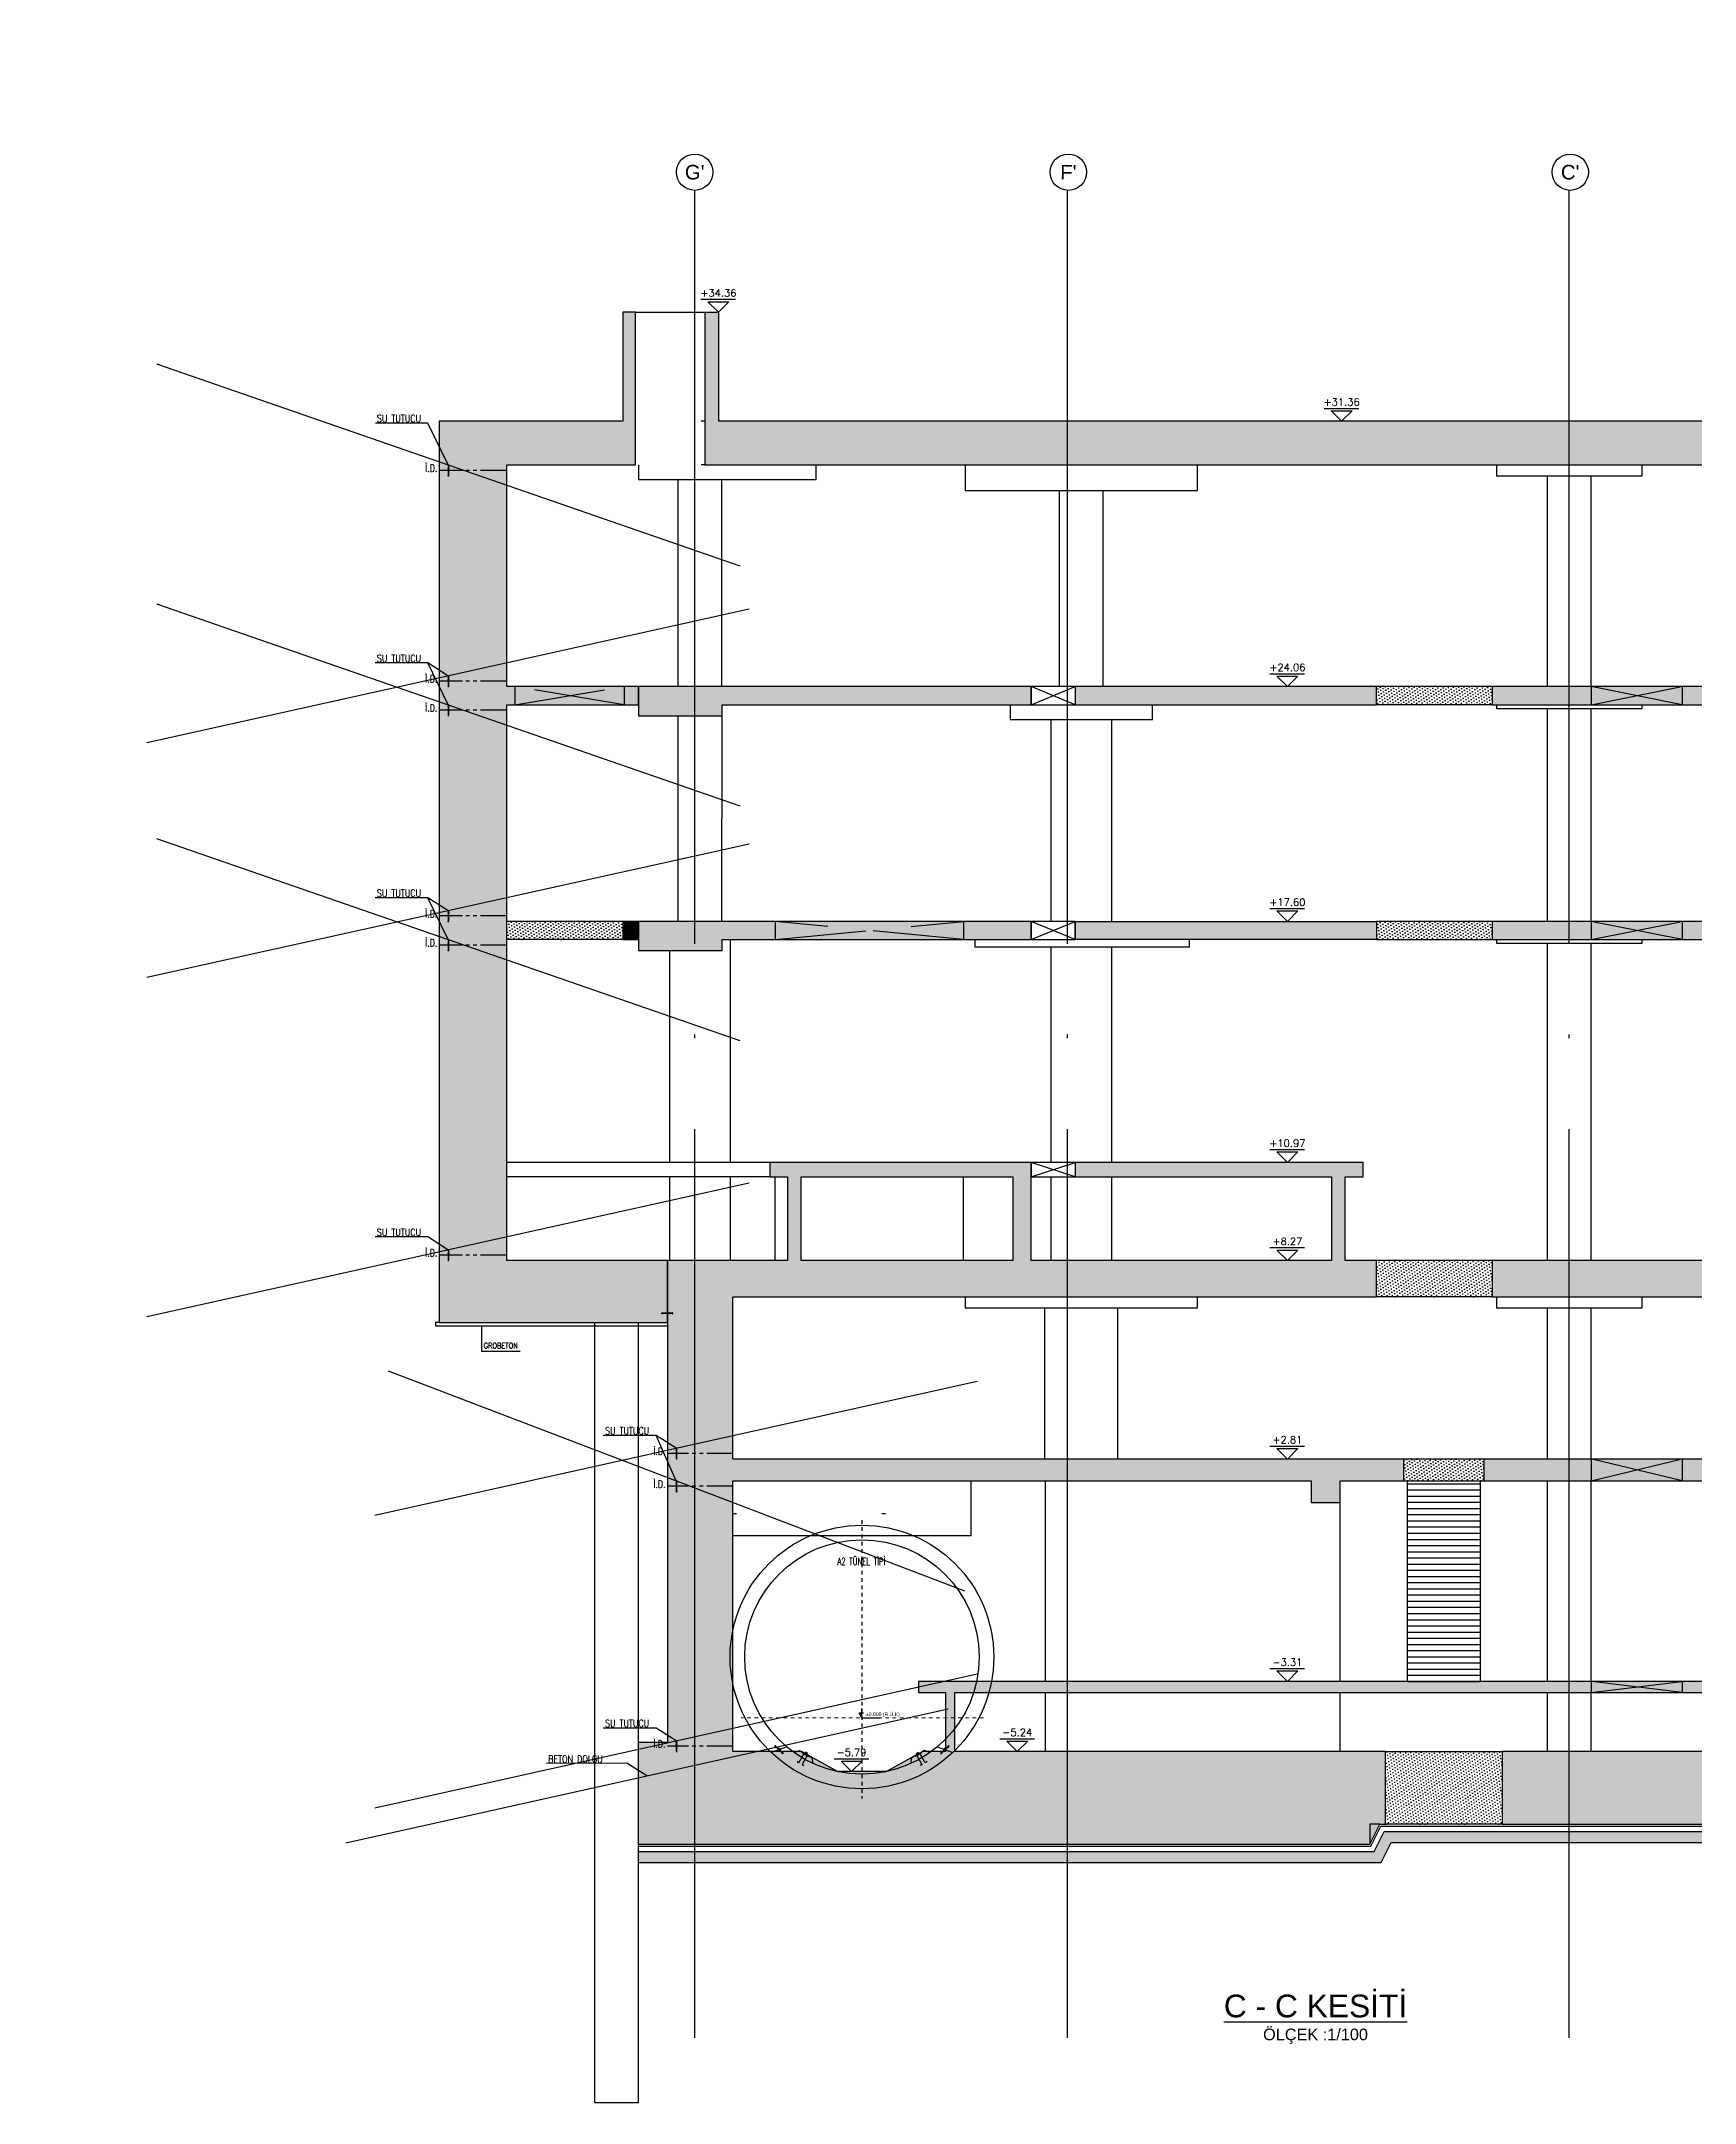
# Model space of a CAD drawing. Header units: millimetres. Extents: x 400382 to 401422, y 4543975 to 4544126.
# Drawn here: x 401022.1 to 401067.6, y 4544001.1 to 4544057.8 of the extents above; entities that cross this region are included whole.
import ezdxf
from ezdxf.enums import TextEntityAlignment as Align

# ---------------------------------------------------------------- set-up
doc = ezdxf.new("R2010")
doc.units = ezdxf.units.MM
for name, pattern in [('ACAD_ISO05W100', [33, 24, -3, 0, -3, 0, -3]), ('AKS', [3, 2.5, -0.25, 0, -0.25]), ('CIZGI', [0.4, 0.25, -0.15]), ('CONTINU', [0]), ('DASHDOT', [1, 0.5, -0.25, 0, -0.25]), ('DASHDOT2', [0.5, 0.25, -0.125, 0, -0.125]), ('Dot', [4, 0, -4]), ('HIDDEN', [0.375, 0.25, -0.125])]:
    doc.linetypes.add(name, pattern=pattern)
for name, color, linetype in [('aks prota', 2, 'AKS'), ('AXIS', 8, 'DASHDOT2'), ('caks prota', 4, 'Continuous'), ('görünüş prota', 4, 'Continuous'), ('inşaat derzi prota', 11, 'Continuous'), ('KALIP', 1, 'Continuous'), ('kesik prota', 2, 'CIZGI'), ('kesit prota', 1, 'Continuous'), ('kesit tarama prota', 252, 'Continuous'), ('KOT', 7, 'Continuous'), ('kot prota', 4, 'Continuous'), ('LINE V2', 7, 'Continuous'), ('merdiven prota', 2, 'Continuous'), ('not prota', 2, 'Continuous'), ('not yazısı prota', 6, 'Continuous'), ('not çizgisi prota', 4, 'Continuous'), ('OLCU', 5, 'Continuous'), ('PRT-CST-rc_level', 6, 'Continuous'), ('PRT-CST-rc_levermark', 4, 'Continuous'), ('st_s_not yazısı', 6, 'Continuous'), ('st_s_not çizgisi', 4, 'CIZGI'), ('st_s_su tutucu', 2, 'Continuous'), ('st_s_ölçü', 4, 'Continuous'), ('t35 prota', 3, 'Continuous'), ('taks prota', 7, 'Continuous'), ('tplan prota', 7, 'Continuous'), ('WATER STOP_B', 5, 'Continuous')]:
    doc.layers.add(name, color=color, linetype=linetype)
doc.layers.add('PRT-Geo-Axis', color=12, linetype='DASHDOT', lineweight=18)
doc.layers.add('PRT-KD-kazik', color=172, linetype='Continuous', lineweight=25)
doc.styles.add('Arial', font='Arial.ttf')
doc.styles.add('NOT', font='romanstw.shx')
doc.styles.add('OLCU', font='romanstw.shx')
doc.styles.add('SIMPLXTW', font='simplxtw.shx', dxfattribs={"width": 0.6, "height": 125})
doc.styles.add('TAKS', font='Arial Unicode.ttf')
doc.styles.add('TEXT250', font='romanstw.shx', dxfattribs={"width": 0.8, "height": 25})
doc.styles.add('TSIMPLEX', font='romanstw.shx')
doc.styles.add('TUNNELCONSULT', font='Arial.ttf')
doc.dimstyles.new('1-50', dxfattribs={"dimtxt": 10, "dimasz": 4, "dimexe": 4, "dimexo": 8, "dimgap": 4, "dimtad": 1, "dimdec": 1, "dimrnd": 0.05, "dimzin": 9, "dimdsep": 46, "dimtxsty": 'OLCU', "dimblk1": 'OBLIQUE', "dimblk2": 'OBLIQUE', "dimsah": 1, "dimcen": 2, "dimdle": 4, "dimclrd": 4, "dimclre": 4, "dimclrt": 3, "dimadec": 1, "dimazin": 0, "dimtfac": 1, "dimtdec": 1, "dimtix": 1, "dimtmove": 2, "dimatfit": 3, "dimldrblk": 'OBLIQUE', "dimfxl": 1, "dimtvp": 1, "dimtolj": 1, "dimtzin": 1, "dimarcsym": 0})
pattern_1 = [(36, (401100.48613, 4543702.77292), (-0.014547592, 0.087543451), [0, -0.079375])]

# ---------------------------------------------------------------- blocks, each defined once
blk = doc.blocks.new('KOTK5')
at = {"layer": 'PRT-CST-rc_levermark'}
blk.add_line((217, 160), (-213, 160), dxfattribs=at)
blk.add_lwpolyline([(130, 130), (-130, 130), (0, 0)], close=True, dxfattribs=at)
at = {"layer": 'PRT-CST-rc_level', "style": 'OLCU'}
blk.add_attdef('000.00', text='', height=90, dxfattribs=at).set_placement((0, 193), align=Align.CENTER)
blk = doc.blocks.new('D')
at = {"layer": 'st_s_su tutucu', "linetype": 'CONTINU', "ltscale": 0.2}
for p, q in [((-39988, 52508), (-39993, 52508)), ((-39993, 52508), (-39993, 52507)), ((-39993, 52507), (-39991, 52506)), ((-39993, 52449), (-39991, 52450)), ((-39993, 52448), (-39993, 52449)), ((-39988, 52448), (-39993, 52448)), ((-39991, 52499), (-39992, 52499)), ((-39992, 52499), (-39992, 52498)), ((-39992, 52498), (-39991, 52498)), ((-39991, 52489), (-39992, 52489)), ((-39992, 52489), (-39992, 52488)), ((-39992, 52488), (-39991, 52488)), ((-39991, 52479), (-39992, 52479)), ((-39992, 52479), (-39992, 52478)), ((-39992, 52478), (-39991, 52478)), ((-39992, 52468), (-39992, 52469)), ((-39992, 52469), (-39991, 52469)), ((-39991, 52468), (-39992, 52468)), ((-39992, 52458), (-39992, 52459)), ((-39992, 52459), (-39991, 52459)), ((-39991, 52458), (-39992, 52458)), ((-39991, 52506), (-39991, 52499)), ((-39991, 52498), (-39991, 52489)), ((-39991, 52488), (-39991, 52479)), ((-39991, 52469), (-39991, 52478)), ((-39991, 52459), (-39991, 52468)), ((-39991, 52450), (-39991, 52458)), ((-39990, 52506), (-39988, 52507)), ((-39990, 52499), (-39990, 52506)), ((-39989, 52499), (-39990, 52499)), ((-39990, 52489), (-39990, 52498)), ((-39990, 52498), (-39989, 52498)), ((-39989, 52489), (-39990, 52489)), ((-39990, 52479), (-39990, 52488)), ((-39990, 52488), (-39989, 52488)), ((-39989, 52479), (-39990, 52479)), ((-39990, 52478), (-39989, 52478)), ((-39990, 52478), (-39990, 52469)), ((-39990, 52469), (-39989, 52469)), ((-39989, 52468), (-39990, 52468)), ((-39990, 52468), (-39990, 52459)), ((-39990, 52459), (-39989, 52459)), ((-39989, 52458), (-39990, 52458)), ((-39990, 52458), (-39990, 52450)), ((-39990, 52450), (-39988, 52449)), ((-39989, 52498), (-39989, 52499)), ((-39989, 52488), (-39989, 52489)), ((-39989, 52478), (-39989, 52479)), ((-39989, 52469), (-39989, 52468)), ((-39989, 52459), (-39989, 52458)), ((-39988, 52507), (-39988, 52508)), ((-39988, 52449), (-39988, 52448))]:
    blk.add_line(p, q, dxfattribs=at)
blk = doc.blocks.new('_Oblique')
at = {"layer": 'st_s_ölçü', "lineweight": -2}
blk.add_line((-0.5, -0.5), (0.5, 0.5), dxfattribs=at)
blk = doc.blocks.new('KESITKOT')
at = {"layer": 'KOT', "linetype": 'Continuous'}
h = blk.add_hatch(dxfattribs=at)
h.set_pattern_fill('ANSI31', color=5, scale=200, angle=45, style=0)
h.set_pattern_definition([(90, (63253.653, -35392.017), (25, 5e-15), [])])
h.paths.add_polyline_path([(-150, 260), (0, 260), (0, 0)])
at = {"layer": 'KOT', "color": 4, "linetype": 'Continuous'}
for p, q in [((75, 260), (-150, 260)), ((0, 0), (-150, 260)), ((0, 0), (0, 520)), ((0, 0), (1000, 0))]:
    blk.add_line(p, q, dxfattribs=at)
at = {"layer": 'KOT', "color": 7, "linetype": 'Continuous', "style": 'SIMPLXTW', "width": 0.7}
blk.add_attdef('%%P0.000', (216, 100), '', height=200, dxfattribs=at)
blk = doc.blocks.new('A$C05c5180b')
at = {"layer": 'AXIS', "color": 8, "linetype": 'DASHDOT', "ltscale": 3}
blk.add_line((909, 7722), (909, 60), dxfattribs=at)
at = {"layer": 'KALIP'}
for p, q in [((-1158, 1480), (-1585, 1325)), ((-955, 1324), (-806, 1383)), ((-806, 1383), (-459, 1183)), ((-435, 1024), (-459, 1183)), ((2254, 1024), (2278, 1183)), ((2624, 1383), (2278, 1183)), ((2774, 1324), (2624, 1383)), ((2977, 1480), (3404, 1325))]:
    blk.add_line(p, q, dxfattribs=at)
at = {"layer": 'KALIP', "elevation": 0}
for points in [[(-638, 1333), (-658, 1298), (-606, 1268), (-586, 1303)], [(2457, 1333), (2477, 1298), (2425, 1268), (2405, 1303)]]:
    blk.add_lwpolyline(points, close=True, dxfattribs=at)
at = {"layer": 'KALIP'}
for radius in [3625, 3225]:
    blk.add_circle((909, 3955), radius, dxfattribs=at)
at = {"layer": 'LINE V2', "color": 4, "elevation": 0}
for points in [[(-861, 1086, 1), (-818, 1061), (-696, 1274, -0.414214), (-668, 1281), (-616, 1251, -0.414214), (-609, 1224), (-731, 1011, 1), (-688, 986, -1)], [(2680, 1086, -1), (2637, 1061), (2514, 1274, 0.414214), (2487, 1281), (2435, 1251, 0.414214), (2428, 1224), (2550, 1011, -1), (2507, 986, 1)]]:
    blk.add_lwpolyline(points, format="xyb", dxfattribs=at)
for points in [[(-729, 1316), (-556, 1216), (-546, 1233), (-719, 1333)], [(2548, 1316), (2374, 1216), (2364, 1233), (2538, 1333)]]:
    blk.add_lwpolyline(points, close=True, dxfattribs=at)
at = {"layer": 'PRT-Geo-Axis', "linetype": 'DASHDOT', "ltscale": 3}
blk.add_line((4252, 2280), (-2415, 2280), dxfattribs=at)
at = {"layer": 'WATER STOP_B', "color": 3}
for points in [[(-1339, 1405, 0.57735), (-1339, 1408), (-1368, 1436, 0.57735), (-1371, 1435), (-1378, 1408, -0.57735), (-1381, 1407), (-1419, 1444), (-1424, 1439), (-1427, 1443), (-1422, 1447), (-1450, 1474), (-1454, 1469), (-1458, 1472), (-1453, 1477), (-1470, 1493), (-1488, 1490), (-1492, 1494), (-1467, 1520), (-1463, 1515), (-1466, 1498), (-1449, 1481), (-1444, 1486), (-1441, 1483), (-1445, 1478), (-1418, 1452), (-1414, 1457), (-1410, 1453), (-1415, 1448), (-1383, 1418, 0.57735), (-1380, 1419), (-1374, 1445, -0.57735), (-1370, 1446), (-1329, 1405, -0.57735), (-1330, 1402), (-1355, 1395, 0.57735), (-1356, 1392), (-1324, 1361), (-1320, 1366), (-1316, 1363), (-1321, 1358), (-1294, 1332), (-1289, 1337), (-1285, 1333), (-1290, 1328), (-1273, 1312), (-1255, 1316), (-1251, 1312), (-1276, 1286), (-1280, 1290), (-1277, 1308), (-1294, 1324), (-1299, 1319), (-1302, 1323), (-1298, 1327), (-1325, 1354), (-1330, 1349), (-1333, 1352), (-1328, 1357), (-1366, 1394, -0.57735), (-1366, 1397)], [(3158, 1405, -0.57735), (3157, 1408), (3186, 1436, -0.57735), (3190, 1435), (3196, 1408, 0.57735), (3200, 1407), (3238, 1444), (3242, 1439), (3246, 1443), (3241, 1447), (3268, 1474), (3273, 1469), (3277, 1472), (3272, 1477), (3289, 1493), (3307, 1490), (3311, 1494), (3286, 1520), (3282, 1515), (3285, 1498), (3268, 1481), (3263, 1486), (3260, 1483), (3264, 1478), (3237, 1452), (3232, 1457), (3229, 1453), (3234, 1448), (3202, 1418, -0.57735), (3199, 1419), (3193, 1445, 0.57735), (3189, 1446), (3148, 1405, 0.57735), (3148, 1402), (3174, 1395, -0.57735), (3174, 1392), (3143, 1361), (3138, 1366), (3135, 1363), (3140, 1358), (3112, 1332), (3108, 1337), (3104, 1333), (3109, 1328), (3092, 1312), (3074, 1316), (3070, 1312), (3095, 1286), (3099, 1290), (3096, 1308), (3113, 1324), (3118, 1319), (3121, 1323), (3117, 1327), (3144, 1354), (3148, 1349), (3152, 1352), (3147, 1357), (3185, 1394, 0.57735), (3184, 1397)]]:
    blk.add_lwpolyline(points, format="xyb", close=True, dxfattribs=at)
at = {"layer": 'OLCU'}
ref = blk.add_blockref('KESITKOT', (909, 2280), dxfattribs=dict(at, xscale=0.4999999999987873, yscale=0.4999999999987873, zscale=0.4999999999987873))
ref.add_attrib('%%P0.000', '%%P0.000 (R.Ü.K)', (1017, 2330), dxfattribs={"layer": 'KOT', "color": 1, "linetype": 'Continuous', "height": 100, "style": 'TUNNELCONSULT'})
at = {"layer": 'not prota', "style": 'TEXT250', "width": 0.7}
blk.add_text('A2 TÜNEL TİPİ', height=200, dxfattribs=at).set_placement((891, 6585), align=Align.MIDDLE_CENTER)

msp = doc.modelspace()

# ---------------------------------------------------------------- hatches: boundary and pattern name
at = {"layer": 'kesit tarama prota'}
h = msp.add_hatch(color=256, dxfattribs=at)
h.dxf.hatch_style = 1
h.paths.add_polyline_path([(401034.894, 4544046.113), (401038.437, 4544046.113), (401038.438, 4544050.313), (401038.089, 4544050.313), (401038.089, 4544047.313), (401033.04, 4544047.313), (401033.04, 4544022.523), (401039.313, 4544022.523), (401039.313, 4544024.223), (401034.894, 4544024.223), (401034.894, 4544039.513), (401038.515, 4544039.513), (401038.515, 4544040.013), (401034.894, 4544040.013)])
h = msp.add_hatch(color=256, dxfattribs=at)
h.dxf.hatch_style = 1
h.paths.add_polyline_path([(401082.013, 4544047.313), (401040.715, 4544047.313), (401040.715, 4544050.313), (401040.344, 4544050.313), (401040.344, 4544046.113), (401069.013, 4544046.113), (401073.013, 4544046.113), (401080.513, 4544046.113), (401080.513, 4544040.013), (401061.99, 4544040.013), (401061.99, 4544039.513), (401080.513, 4544039.513), (401080.513, 4544032.053), (401074.613, 4544032.053), (401074.613, 4544033.553), (401061.99, 4544033.553), (401061.99, 4544033.053), (401071.013, 4544033.053), (401071.013, 4544032.353), (401071.613, 4544032.353), (401071.613, 4544033.053), (401074.113, 4544033.053), (401074.113, 4544031.553), (401080.513, 4544031.553), (401080.513, 4544024.223), (401061.99, 4544024.223), (401061.99, 4544023.223), (401071.613, 4544023.223), (401071.613, 4544023.623), (401080.213, 4544023.623), (401080.213, 4544018.763), (401061.763, 4544018.763), (401061.763, 4544018.163), (401080.213, 4544018.163), (401080.213, 4544010.713), (401078.323, 4544010.713), (401077.333, 4544010.163), (401075.993, 4544010.163), (401075.004, 4544010.713), (401074.363, 4544010.713), (401074.363, 4544012.343), (401075.113, 4544012.343), (401075.113, 4544012.643), (401046.213, 4544012.643), (401046.213, 4544012.343), (401046.963, 4544012.343), (401046.963, 4544010.713), (401046.323, 4544010.713), (401045.333, 4544010.163), (401043.993, 4544010.163), (401043.004, 4544010.713), (401041.113, 4544010.713), (401041.113, 4544018.163), (401057.013, 4544018.163), (401057.013, 4544017.563), (401057.813, 4544017.563), (401057.813, 4544018.163), (401059.563, 4544018.163), (401059.563, 4544018.763), (401041.115, 4544018.763), (401041.115, 4544023.223), (401058.815, 4544023.223), (401058.815, 4544024.223), (401057.947, 4544024.223), (401057.947, 4544026.523), (401058.441, 4544026.523), (401058.441, 4544026.923), (401050.53, 4544026.923), (401050.53, 4544026.523), (401057.576, 4544026.523), (401057.576, 4544024.223), (401049.319, 4544024.223), (401049.319, 4544026.923), (401042.125, 4544026.923), (401042.125, 4544026.523), (401042.619, 4544026.523), (401042.619, 4544024.223), (401039.313, 4544024.223), (401039.313, 4544010.965), (401038.513, 4544010.965), (401038.513, 4544008.163), (401058.627, 4544008.163), (401058.902, 4544008.713), (401059.063, 4544008.713), (401059.063, 4544010.713), (401047.213, 4544010.713), (401047.213, 4544012.343), (401074.113, 4544012.343), (401074.113, 4544010.713), (401062.263, 4544010.713), (401062.263, 4544008.713), (401074.485, 4544008.713), (401075.475, 4544008.163), (401077.852, 4544008.163), (401078.841, 4544008.163), (401082.813, 4544008.163), (401082.813, 4544010.713), (401082.013, 4544010.713)])
h.paths.add_polyline_path([(401048.809, 4544026.523), (401048.809, 4544024.223), (401042.99, 4544024.223), (401042.99, 4544026.523)], flags=16)
h = msp.add_hatch(color=256, dxfattribs=at)
h.dxf.hatch_style = 1
h.paths.add_polyline_path([(401040.814, 4544039.513), (401049.319, 4544039.513), (401049.319, 4544040.013), (401038.515, 4544040.013), (401038.515, 4544039.213), (401040.814, 4544039.213)])
h = msp.add_hatch(color=256, dxfattribs=at)
h.dxf.hatch_style = 1
h.paths.add_polyline_path([(401058.815, 4544040.013), (401050.53, 4544040.013), (401050.53, 4544039.513), (401058.815, 4544039.513)])
h = msp.add_hatch(dxfattribs=at)
h.set_pattern_fill('DOTS', color=2, scale=0.05, angle=36)
h.set_pattern_definition(pattern_1)
h.paths.add_polyline_path([(401061.99, 4544040.013), (401058.815, 4544040.013), (401058.815, 4544039.513), (401061.99, 4544039.513)])
h = msp.add_hatch(dxfattribs=at)
h.set_pattern_fill('DOTS', color=2, scale=0.05, angle=36)
h.set_pattern_definition(pattern_1)
h.paths.add_polyline_path([(401038.086, 4544033.053), (401038.086, 4544033.553), (401034.894, 4544033.553), (401034.894, 4544033.053)])
h = msp.add_hatch(color=256, dxfattribs=at)
h.dxf.hatch_style = 1
h.paths.add_polyline_path([(401038.086, 4544033.053), (401038.515, 4544033.053), (401038.515, 4544033.553), (401038.086, 4544033.553)])
h = msp.add_hatch(color=256, dxfattribs=at)
h.dxf.hatch_style = 1
h.paths.add_polyline_path([(401040.814, 4544033.053), (401049.319, 4544033.053), (401049.319, 4544033.553), (401038.515, 4544033.553), (401038.515, 4544032.753), (401040.814, 4544032.753)])
h = msp.add_hatch(color=256, dxfattribs=at)
h.dxf.hatch_style = 1
h.paths.add_polyline_path([(401058.815, 4544033.553), (401050.53, 4544033.553), (401050.53, 4544033.053), (401058.815, 4544033.053)])
h = msp.add_hatch(dxfattribs=at)
h.set_pattern_fill('DOTS', color=2, scale=0.05, angle=36)
h.set_pattern_definition(pattern_1)
h.paths.add_polyline_path([(401061.99, 4544033.553), (401058.815, 4544033.553), (401058.815, 4544033.053), (401061.99, 4544033.053)])
h = msp.add_hatch(dxfattribs=at)
h.set_pattern_fill('DOTS', color=2, scale=0.05, angle=36)
h.set_pattern_definition(pattern_1)
h.paths.add_polyline_path([(401061.99, 4544024.223), (401058.815, 4544024.223), (401058.815, 4544023.223), (401061.99, 4544023.223)])
h = msp.add_hatch(dxfattribs=at)
h.set_pattern_fill('DOTS', color=2, scale=0.05, angle=36)
h.set_pattern_definition(pattern_1)
h.paths.add_polyline_path([(401061.763, 4544018.763), (401059.563, 4544018.763), (401059.563, 4544018.163), (401061.763, 4544018.163)])
h = msp.add_hatch(dxfattribs=at)
h.set_pattern_fill('DOTS', color=2, scale=0.05, angle=36)
h.set_pattern_definition(pattern_1)
h.paths.add_polyline_path([(401062.263, 4544010.713), (401059.063, 4544010.713), (401059.063, 4544008.713), (401062.263, 4544008.713)])
h = msp.add_hatch(dxfattribs=at)
h.set_pattern_fill('AR-CONC', color=253, scale=0.001)
h.set_pattern_definition([(50, (401259.70382, 4543702.77292), (0.18218467, -0.015939086), [0.01905, -0.20955]), (355, (401259.70382, 4543702.77292), (-0.03524342, 0.191056845), [0.01524, -0.16764058]), (100.451445, (401259.719, 4543702.77159), (0.14694125, 0.17511775), [0.01619001, -0.178090245]), (46.1842, (401259.70382, 4543702.82372), (0.27107904, -0.04204233), [0.028575, -0.314325]), (96.63556, (401259.7264, 4543702.82021), (0.23740413, 0.24742612), [0.02428502, -0.2671356]), (351.18415, (401259.70382, 4543702.82372), (0.23740413, 0.24742612), [0.02285997, -0.25145973]), (21, (401259.72922, 4543702.81102), (0.15161439, -0.1022652), [0.01905, -0.20955]), (326, (401259.72922, 4543702.81102), (0.06180203, 0.18418797), [0.01524, -0.16764]), (71.451445, (401259.74186, 4543702.8025), (0.21341642, 0.08192277), [0.01619001, -0.17808994]), (37.5, (401259.70382, 4543702.77292), (0.003088603, 0.084555039), [0, -0.165608, 0, -0.17018, 0, -0.168275]), (7.5, (401259.70382, 4543702.77292), (0.066819663, 0.100180575), [0, -0.097028, 0, -0.161798, 0, -0.064135]), (327.5, (401259.64718, 4543702.77292), (0.135590595, -0.005728744), [0, -0.0635, 0, -0.19812, 0, -0.26289]), (317.5, (401259.62178, 4543702.77292), (0.14812918, 0.02542649), [0, -0.08255, 0, -0.131572, 0, -0.18669])])
h.paths.add_polyline_path([(401043.423, 4544007.963), (401041.98, 4544007.965), (401038.513, 4544007.965), (401038.513, 4544007.665), (401041.903, 4544007.665), (401043.345, 4544007.663), (401058.936, 4544007.663), (401059.211, 4544008.213), (401074.356, 4544008.213), (401075.345, 4544007.663), (401077.982, 4544007.663), (401078.971, 4544007.663), (401082.813, 4544007.663), (401082.813, 4544007.963), (401078.893, 4544007.963), (401077.904, 4544007.963), (401075.423, 4544007.963), (401074.434, 4544008.513), (401059.025, 4544008.513), (401058.75, 4544007.963)])

# ---------------------------------------------------------------- linework, layer by layer
at = {"layer": 'aks prota', "ltscale": 10}
for p, q in [((401040.063, 4544002.838), (401040.063, 4544053.666)), ((401050.313, 4544002.838), (401050.313, 4544053.666)), ((401064.113, 4544002.838), (401064.113, 4544053.666))]:
    msp.add_line(p, q, dxfattribs=at)
at = {"layer": 'caks prota', "ltscale": 0.05}
for centre in [(401040.063, 4544054.166), (401050.338, 4544054.166), (401064.138, 4544054.166)]:
    msp.add_circle(centre, 0.5, dxfattribs=at)
at = {"layer": 'görünüş prota'}
for p, q in [((401039.612, 4544040.013), (401039.612, 4544045.713)), ((401040.812, 4544040.013), (401040.812, 4544045.713)), ((401050.095, 4544040.013), (401050.095, 4544045.413)), ((401051.295, 4544040.013), (401051.295, 4544045.413)), ((401063.513, 4544040.013), (401063.513, 4544045.813)), ((401064.713, 4544040.013), (401064.713, 4544045.813)), ((401050.53, 4544040.013), (401050.53, 4544039.513)), ((401039.613, 4544033.553), (401039.613, 4544039.213)), ((401040.812, 4544033.553), (401040.814, 4544039.213)), ((401049.865, 4544033.553), (401049.865, 4544039.113)), ((401051.53, 4544033.553), (401051.53, 4544039.113)), ((401063.513, 4544033.553), (401063.513, 4544039.413)), ((401064.713, 4544033.553), (401064.713, 4544039.413)), ((401050.53, 4544033.553), (401050.53, 4544033.053)), ((401041.045, 4544026.923), (401041.045, 4544033.053)), ((401049.863, 4544026.923), (401049.863, 4544032.853)), ((401051.53, 4544026.923), (401051.53, 4544032.853)), ((401063.513, 4544024.223), (401063.513, 4544032.953)), ((401064.713, 4544024.223), (401064.713, 4544032.953)), ((401039.378, 4544026.923), (401039.378, 4544032.753)), ((401042.125, 4544026.923), (401034.894, 4544026.923)), ((401042.125, 4544026.523), (401034.894, 4544026.523)), ((401039.378, 4544024.223), (401039.378, 4544026.523)), ((401041.045, 4544024.223), (401041.045, 4544026.523)), ((401042.28, 4544024.223), (401042.28, 4544026.523)), ((401047.458, 4544024.223), (401047.458, 4544026.523)), ((401049.863, 4544024.223), (401049.863, 4544026.523)), ((401051.53, 4544024.223), (401051.53, 4544026.523)), ((401049.695, 4544018.763), (401049.695, 4544022.923)), ((401051.695, 4544018.763), (401051.695, 4544022.923)), ((401063.513, 4544018.763), (401063.513, 4544022.923)), ((401064.713, 4544018.763), (401064.713, 4544022.923)), ((401047.664, 4544016.663), (401047.664, 4544018.163)), ((401049.713, 4544012.643), (401049.713, 4544018.163)), ((401057.813, 4544012.643), (401057.813, 4544018.163)), ((401063.513, 4544012.643), (401063.513, 4544018.163)), ((401064.713, 4544012.643), (401064.713, 4544018.163)), ((401049.713, 4544010.713), (401049.713, 4544012.343)), ((401057.813, 4544010.713), (401057.813, 4544012.343)), ((401063.513, 4544010.713), (401063.513, 4544012.343)), ((401064.713, 4544010.713), (401064.713, 4544012.343)), ((401058.657, 4544008.113), (401058.932, 4544008.663)), ((401058.932, 4544008.663), (401074.472, 4544008.663)), ((401038.513, 4544008.113), (401058.657, 4544008.113))]:
    msp.add_line(p, q, dxfattribs=at)
for points in [[(401038.438, 4544050.313), (401040.344, 4544050.313)], [(401038.514, 4544046.113), (401038.514, 4544045.713), (401043.403, 4544045.713), (401043.403, 4544046.113)], [(401047.505, 4544046.113), (401047.505, 4544045.413), (401053.886, 4544045.413), (401053.886, 4544046.113)], [(401062.113, 4544046.113), (401062.113, 4544045.813), (401066.113, 4544045.813), (401066.113, 4544046.113)], [(401050.53, 4544040.013), (401049.319, 4544040.013)], [(401061.99, 4544040.013), (401058.815, 4544040.013)], [(401048.739, 4544039.513), (401048.739, 4544039.113), (401052.65, 4544039.113), (401052.65, 4544039.513)], [(401049.319, 4544039.513), (401050.53, 4544039.513)], [(401061.99, 4544039.513), (401058.815, 4544039.513)], [(401062.113, 4544039.513), (401062.113, 4544039.413), (401066.113, 4544039.413), (401066.113, 4544039.513)], [(401038.086, 4544033.553), (401034.894, 4544033.553)], [(401050.53, 4544033.553), (401049.319, 4544033.553)], [(401061.99, 4544033.553), (401058.815, 4544033.553)], [(401038.086, 4544033.053), (401034.894, 4544033.053)], [(401047.77, 4544033.053), (401047.77, 4544032.853), (401053.665, 4544032.853), (401053.665, 4544033.053)], [(401049.319, 4544033.053), (401050.53, 4544033.053)], [(401058.815, 4544033.053), (401061.99, 4544033.053)], [(401062.113, 4544033.053), (401062.113, 4544032.953), (401066.113, 4544032.953), (401066.113, 4544033.053)], [(401050.53, 4544026.923), (401049.319, 4544026.923)], [(401049.319, 4544026.523), (401050.53, 4544026.523)], [(401061.99, 4544024.223), (401058.815, 4544024.223)], [(401047.505, 4544023.223), (401047.505, 4544022.923), (401053.886, 4544022.923), (401053.886, 4544023.223)], [(401061.99, 4544023.223), (401058.815, 4544023.223)], [(401062.113, 4544023.223), (401062.113, 4544022.923), (401066.113, 4544022.923), (401066.113, 4544023.223)], [(401033.04, 4544022.523), (401032.94, 4544022.523), (401032.94, 4544022.423)], [(401032.94, 4544022.423), (401039.313, 4544022.423)], [(401061.763, 4544018.763), (401059.563, 4544018.763)], [(401059.563, 4544018.163), (401061.763, 4544018.163)], [(401059.663, 4544012.643), (401059.663, 4544018.163)], [(401059.663, 4544018.083), (401061.663, 4544018.083)], [(401061.663, 4544018.163), (401061.663, 4544012.643)], [(401059.663, 4544017.913), (401061.663, 4544017.913)], [(401059.663, 4544017.743), (401061.663, 4544017.743)], [(401059.663, 4544017.573), (401061.663, 4544017.573)], [(401059.663, 4544017.403), (401061.663, 4544017.403)], [(401059.663, 4544017.233), (401061.663, 4544017.233)], [(401059.663, 4544017.063), (401061.663, 4544017.063)], [(401059.663, 4544016.893), (401061.663, 4544016.893)], [(401041.113, 4544016.663), (401047.664, 4544016.663)], [(401059.663, 4544016.723), (401061.663, 4544016.723)], [(401059.663, 4544016.553), (401061.663, 4544016.553)], [(401059.663, 4544016.383), (401061.663, 4544016.383)], [(401059.663, 4544016.213), (401061.663, 4544016.213)], [(401059.663, 4544016.043), (401061.663, 4544016.043)], [(401059.663, 4544015.873), (401061.663, 4544015.873)], [(401059.663, 4544015.703), (401061.663, 4544015.703)], [(401059.663, 4544015.533), (401061.663, 4544015.533)], [(401059.663, 4544015.363), (401061.663, 4544015.363)], [(401059.663, 4544015.193), (401061.663, 4544015.193)], [(401059.663, 4544015.023), (401061.663, 4544015.023)], [(401059.663, 4544014.853), (401061.663, 4544014.853)], [(401059.663, 4544014.683), (401061.663, 4544014.683)], [(401059.663, 4544014.513), (401061.663, 4544014.513)], [(401059.663, 4544014.343), (401061.663, 4544014.343)], [(401059.663, 4544014.173), (401061.663, 4544014.173)], [(401059.663, 4544014.003), (401061.663, 4544014.003)], [(401059.663, 4544013.833), (401061.663, 4544013.833)], [(401059.663, 4544013.663), (401061.663, 4544013.663)], [(401059.663, 4544013.493), (401061.663, 4544013.493)], [(401059.663, 4544013.323), (401061.663, 4544013.323)], [(401059.663, 4544013.153), (401061.663, 4544013.153)], [(401059.663, 4544012.983), (401061.663, 4544012.983)], [(401059.663, 4544012.813), (401061.663, 4544012.813)], [(401059.663, 4544012.643), (401061.663, 4544012.643)], [(401059.063, 4544010.713), (401062.263, 4544010.713)], [(401038.513, 4544008.965), (401038.513, 4544008.965), (401038.513, 4544008.465)], [(401038.513, 4544007.665), (401041.903, 4544007.665), (401043.345, 4544007.663), (401058.936, 4544007.663), (401059.211, 4544008.213), (401074.356, 4544008.213), (401075.345, 4544007.663), (401077.982, 4544007.663), (401078.971, 4544007.663), (401082.813, 4544007.663), (401082.813, 4544008.713), (401082.813, 4544008.713)], [(401038.513, 4544007.965), (401041.98, 4544007.965), (401043.423, 4544007.963), (401058.75, 4544007.963), (401059.025, 4544008.513), (401074.434, 4544008.513), (401075.423, 4544007.963), (401077.904, 4544007.963), (401078.893, 4544007.963), (401082.813, 4544007.963)], [(401062.263, 4544008.713), (401059.063, 4544008.713)]]:
    msp.add_lwpolyline(points, dxfattribs=at)
at = {"layer": 'görünüş prota', "color": 4, "linetype": 'Dot'}
for points in [[(401040.344, 4544047.313), (401038.437, 4544047.313)], [(401040.344, 4544046.113), (401038.437, 4544046.113)], [(401041.113, 4544017.263), (401047.664, 4544017.263)]]:
    msp.add_lwpolyline(points, dxfattribs=at)
at = {"layer": 'inşaat derzi prota', "linetype": 'ACAD_ISO05W100', "ltscale": 0.03}
for points in [[(401034.894, 4544045.963), (401033.04, 4544045.963)], [(401034.894, 4544040.163), (401033.04, 4544040.163)], [(401034.894, 4544039.363), (401033.04, 4544039.363)], [(401034.894, 4544033.703), (401033.04, 4544033.703)], [(401034.894, 4544032.903), (401033.04, 4544032.903)], [(401034.894, 4544024.373), (401033.04, 4544024.373)], [(401041.113, 4544018.913), (401039.313, 4544018.913)], [(401041.113, 4544018.013), (401039.313, 4544018.013)], [(401041.113, 4544010.863), (401039.313, 4544010.863)]]:
    msp.add_lwpolyline(points, dxfattribs=at)
at = {"layer": 'kesik prota', "ltscale": 10}
msp.add_lwpolyline([(401058.902, 4544008.713), (401058.627, 4544008.713), (401058.627, 4544008.163)], dxfattribs=at)
at = {"layer": 'kesit prota'}
for p, q in [((401038.089, 4544050.313), (401038.089, 4544047.313)), ((401040.715, 4544050.313), (401040.715, 4544047.313))]:
    msp.add_line(p, q, dxfattribs=at)
for points in [[(401038.089, 4544047.313), (401033.04, 4544047.313), (401033.04, 4544022.523), (401039.313, 4544022.523), (401039.313, 4544024.223), (401034.894, 4544024.223), (401034.894, 4544039.513), (401038.515, 4544039.513), (401038.515, 4544040.013), (401034.894, 4544040.013), (401034.894, 4544046.113), (401038.437, 4544046.113), (401038.438, 4544050.313), (401038.089, 4544050.313)], [(401040.344, 4544050.313), (401040.344, 4544046.113), (401069.013, 4544046.113), (401069.013, 4544046.113), (401073.013, 4544046.113), (401073.013, 4544046.113)], [(401040.344, 4544050.313), (401040.715, 4544050.313)], [(401082.013, 4544047.313), (401040.715, 4544047.313)], [(401049.319, 4544040.013), (401038.515, 4544040.013), (401038.515, 4544039.213), (401040.814, 4544039.213), (401040.814, 4544039.513)], [(401040.814, 4544039.513), (401049.319, 4544039.513), (401049.319, 4544040.013)], [(401080.513, 4544040.013), (401061.99, 4544040.013), (401061.99, 4544039.513), (401080.513, 4544039.513)], [(401038.086, 4544033.053), (401038.515, 4544033.053), (401038.515, 4544033.553), (401038.086, 4544033.553), (401038.086, 4544033.053)], [(401040.814, 4544033.053), (401049.319, 4544033.053), (401049.319, 4544033.553), (401038.515, 4544033.553), (401038.515, 4544032.753), (401040.814, 4544032.753), (401040.814, 4544033.053)], [(401074.613, 4544033.553), (401061.99, 4544033.553), (401061.99, 4544033.053), (401071.013, 4544033.053)], [(401075.113, 4544012.643), (401046.213, 4544012.643), (401046.213, 4544012.343), (401046.963, 4544012.343), (401046.963, 4544010.713), (401046.323, 4544010.713), (401045.333, 4544010.163), (401043.993, 4544010.163), (401043.004, 4544010.713), (401041.113, 4544010.713), (401041.113, 4544018.163), (401057.013, 4544018.163), (401057.013, 4544017.563), (401057.813, 4544017.563), (401057.813, 4544018.163), (401059.563, 4544018.163), (401059.563, 4544018.763), (401041.115, 4544018.763), (401041.115, 4544023.223), (401058.815, 4544023.223), (401058.815, 4544024.223), (401057.947, 4544024.223), (401057.947, 4544026.523), (401058.441, 4544026.523), (401058.441, 4544026.923), (401050.53, 4544026.923), (401050.53, 4544026.523), (401057.576, 4544026.523), (401057.576, 4544024.223), (401049.319, 4544024.223), (401049.319, 4544026.923), (401042.125, 4544026.923), (401042.125, 4544026.523), (401042.619, 4544026.523), (401042.619, 4544024.223), (401039.313, 4544024.223), (401039.313, 4544010.965), (401038.513, 4544010.965), (401038.513, 4544008.163), (401058.627, 4544008.163), (401058.902, 4544008.713), (401059.063, 4544008.713), (401059.063, 4544010.713), (401047.213, 4544010.713), (401047.213, 4544012.343), (401074.113, 4544012.343)], [(401048.809, 4544024.223), (401042.99, 4544024.223), (401042.99, 4544026.523), (401048.809, 4544026.523), (401048.809, 4544024.223)], [(401080.513, 4544024.223), (401061.99, 4544024.223), (401061.99, 4544023.223), (401071.613, 4544023.223)], [(401033.04, 4544022.523), (401039.313, 4544022.523)], [(401080.213, 4544018.763), (401061.763, 4544018.763), (401061.763, 4544018.163), (401080.213, 4544018.163)], [(401074.113, 4544010.713), (401062.263, 4544010.713), (401062.263, 4544008.713), (401074.485, 4544008.713)]]:
    msp.add_lwpolyline(points, dxfattribs=at)
for points in [[(401050.53, 4544040.013), (401050.53, 4544039.513), (401058.815, 4544039.513), (401058.815, 4544040.013)], [(401058.815, 4544033.053), (401050.53, 4544033.053), (401050.53, 4544033.553), (401058.815, 4544033.553)]]:
    msp.add_lwpolyline(points, close=True, dxfattribs=at)
at = {"layer": 'merdiven prota', "linetype": 'HIDDEN', "ltscale": 10}
for points in [[(401035.116, 4544039.513), (401038.122, 4544040.013), (401038.122, 4544039.513), (401035.116, 4544040.013), (401035.116, 4544039.513)], [(401049.319, 4544039.513), (401050.53, 4544040.013), (401050.53, 4544039.513), (401049.319, 4544040.013), (401049.319, 4544039.513)], [(401064.713, 4544040.013), (401064.713, 4544039.513), (401067.213, 4544040.013), (401067.213, 4544039.513), (401064.713, 4544040.013)], [(401042.28, 4544033.053), (401047.458, 4544033.553), (401047.458, 4544033.053), (401042.28, 4544033.553), (401042.28, 4544033.053)], [(401049.319, 4544033.053), (401050.53, 4544033.553), (401050.53, 4544033.053), (401049.319, 4544033.553), (401049.319, 4544033.053)], [(401064.713, 4544033.553), (401064.713, 4544033.053), (401067.213, 4544033.553), (401067.213, 4544033.053), (401064.713, 4544033.553)], [(401049.319, 4544026.523), (401050.53, 4544026.923), (401050.53, 4544026.523), (401049.319, 4544026.923), (401049.319, 4544026.523)], [(401064.713, 4544018.763), (401064.713, 4544018.163), (401067.213, 4544018.763), (401067.213, 4544018.163), (401064.713, 4544018.763)], [(401064.713, 4544012.643), (401064.713, 4544012.343), (401067.213, 4544012.643), (401067.213, 4544012.343), (401064.713, 4544012.643)]]:
    msp.add_lwpolyline(points, dxfattribs=at)
at = {"layer": 'PRT-KD-kazik', "color": 3}
msp.add_lwpolyline([(401038.513, 4544022.523), (401038.513, 4544001.053), (401037.313, 4544001.053), (401037.313, 4544022.523)], dxfattribs=at)
at = {"layer": 'st_s_not çizgisi', "linetype": 'CONTINU'}
msp.add_lwpolyline([(401034.203, 4544022.423), (401034.203, 4544021.728), (401035.26, 4544021.728)], dxfattribs=at)

# ---------------------------------------------------------------- block references
at = {"layer": 'kesit prota', "xscale": 0.001, "yscale": 0.001, "zscale": 0.001}
msp.add_blockref('A$C05c5180b', (401043.754, 4544009.362), dxfattribs=at)
at = {"layer": 'kot prota', "linetype": 'CONTINU', "ltscale": 0.1}
ref = msp.add_blockref('KOTK5', (401040.715, 4544050.313), dxfattribs=dict(at, xscale=-0.002222222222222222, yscale=0.002222222222222221, zscale=0.002222222222222222, rotation=359.9999999999409))
ref.add_attrib('000.00', '+34.36', dxfattribs={"layer": 'PRT-CST-rc_level', "height": 0.2, "style": 'OLCU'}).set_placement((401040.715, 4544050.742), align=Align.CENTER)
ref = msp.add_blockref('KOTK5', (401057.853, 4544047.313), dxfattribs=dict(at, xscale=-0.002222222222222222, yscale=0.002222222222222221, zscale=0.002222222222222222, rotation=359.9999999999409))
ref.add_attrib('000.00', '+31.36', dxfattribs={"layer": 'PRT-CST-rc_level', "height": 0.2, "style": 'OLCU'}).set_placement((401057.853, 4544047.742), align=Align.CENTER)
ref = msp.add_blockref('KOTK5', (401056.362, 4544040.013), dxfattribs=dict(at, xscale=-0.002222222222222222, yscale=0.002222222222222221, zscale=0.002222222222222222, rotation=359.9999999999409))
ref.add_attrib('000.00', '+24.06', dxfattribs={"layer": 'PRT-CST-rc_level', "height": 0.2, "style": 'OLCU'}).set_placement((401056.362, 4544040.442), align=Align.CENTER)
ref = msp.add_blockref('KOTK5', (401056.362, 4544033.553), dxfattribs=dict(at, xscale=-0.002222222222222222, yscale=0.002222222222222221, zscale=0.002222222222222222, rotation=359.9999999999409))
ref.add_attrib('000.00', '+17.60', dxfattribs={"layer": 'PRT-CST-rc_level', "height": 0.2, "style": 'OLCU'}).set_placement((401056.362, 4544033.982), align=Align.CENTER)
ref = msp.add_blockref('KOTK5', (401056.362, 4544026.923), dxfattribs=dict(at, xscale=-0.002222222222222222, yscale=0.002222222222222221, zscale=0.002222222222222222, rotation=359.9999999999409))
ref.add_attrib('000.00', '+10.97', dxfattribs={"layer": 'PRT-CST-rc_level', "height": 0.2, "style": 'OLCU'}).set_placement((401056.362, 4544027.352), align=Align.CENTER)
ref = msp.add_blockref('KOTK5', (401056.362, 4544024.223), dxfattribs=dict(at, xscale=-0.002222222222222222, yscale=0.002222222222222221, zscale=0.002222222222222222, rotation=359.9999999999409))
ref.add_attrib('000.00', '+8.27', dxfattribs={"layer": 'PRT-CST-rc_level', "height": 0.2, "style": 'OLCU'}).set_placement((401056.362, 4544024.652), align=Align.CENTER)
ref = msp.add_blockref('KOTK5', (401056.362, 4544018.763), dxfattribs=dict(at, xscale=-0.002222222222222222, yscale=0.002222222222222221, zscale=0.002222222222222222, rotation=359.9999999999409))
ref.add_attrib('000.00', '+2.81', dxfattribs={"layer": 'PRT-CST-rc_level', "height": 0.2, "style": 'OLCU'}).set_placement((401056.362, 4544019.192), align=Align.CENTER)
ref = msp.add_blockref('KOTK5', (401056.362, 4544012.643), dxfattribs=dict(at, xscale=-0.002222222222222222, yscale=0.002222222222222221, zscale=0.002222222222222222, rotation=359.9999999999409))
ref.add_attrib('000.00', '-3.31', dxfattribs={"layer": 'PRT-CST-rc_level', "height": 0.2, "style": 'OLCU'}).set_placement((401056.362, 4544013.072), align=Align.CENTER)
ref = msp.add_blockref('KOTK5', (401048.933, 4544010.713), dxfattribs=dict(at, xscale=-0.002222222222222222, yscale=0.002222222222222221, zscale=0.002222222222222222, rotation=359.9999999999409))
ref.add_attrib('000.00', '-5.24', dxfattribs={"layer": 'PRT-CST-rc_level', "height": 0.2, "style": 'OLCU'}).set_placement((401048.933, 4544011.142), align=Align.CENTER)
ref = msp.add_blockref('KOTK5', (401044.376, 4544010.163), dxfattribs=dict(at, xscale=-0.002222222222222222, yscale=0.002222222222222221, zscale=0.002222222222222222, rotation=359.9999999999409))
ref.add_attrib('000.00', '-5.79', dxfattribs={"layer": 'PRT-CST-rc_level', "height": 0.2, "style": 'OLCU'}).set_placement((401044.376, 4544010.592), align=Align.CENTER)
at = {"layer": 'st_s_ölçü', "xscale": 0.004999999999999998, "yscale": 0.004999999999999998, "zscale": 0.004999999999999998}
for p, rotation in [((400833.339, 4544308.354), 180.0000000000342), ((400833.339, 4544302.554), 180.0000000000342), ((400833.339, 4544301.754), 180.0000000000342), ((400833.339, 4544296.094), 180.0000000000342), ((400833.339, 4544295.294), 180.0000000000342), ((400833.339, 4544286.764), 180.0000000000342), ((400776.922, 4543822.822), 270.0000004130123), ((400839.612, 4544281.304), 180.0000000000342), ((400839.612, 4544280.404), 180.0000000000342), ((400839.612, 4544273.254), 180.0000000000342)]:
    msp.add_blockref('D', p, dxfattribs=dict(at, rotation=rotation))

# ---------------------------------------------------------------- texts
at = {"layer": 'not yazısı prota', "ltscale": 0.05, "style": 'TSIMPLEX', "width": 0.8}
for s, p in [('SU TUTUCU', (401031.324, 4544047.29)), ('İ.D.', (401032.653, 4544045.924)), ('SU TUTUCU', (401031.324, 4544040.69)), ('İ.D.', (401032.653, 4544040.124)), ('İ.D.', (401032.653, 4544039.324)), ('SU TUTUCU', (401031.324, 4544034.23)), ('İ.D.', (401032.653, 4544033.664)), ('İ.D.', (401032.653, 4544032.864)), ('SU TUTUCU', (401031.324, 4544024.9)), ('İ.D.', (401032.653, 4544024.334)), ('SU TUTUCU', (401037.597, 4544019.44)), ('İ.D.', (401038.926, 4544018.874)), ('İ.D.', (401038.926, 4544017.974)), ('SU TUTUCU', (401037.597, 4544011.39)), ('İ.D.', (401038.926, 4544010.824)), ('BETON DOLGU', (401036.032, 4544010.409))]:
    msp.add_text(s, height=0.2, dxfattribs=at).set_placement(p)
at = {"layer": 'st_s_not yazısı', "ltscale": 0.05, "style": 'NOT', "width": 0.8}
msp.add_text('GROBETON', height=0.15, dxfattribs=at).set_placement((401034.261, 4544021.881), align=Align.MIDDLE_LEFT)
at = {"layer": 't35 prota', "style": 'Arial'}
msp.add_text('ÖLÇEK :1/100', height=0.32, dxfattribs=at).set_placement((401057.135, 4544002.918), align=Align.MIDDLE)
at = {"layer": 'taks prota', "style": 'TAKS'}
for s, p in [("G'", (401040.063, 4544054.166)), ("F'", (401050.338, 4544054.166)), ("C'", (401064.138, 4544054.166))]:
    msp.add_text(s, height=0.4, rotation=359.5052, dxfattribs=at).set_placement(p, align=Align.MIDDLE_CENTER)
at = {"layer": 'tplan prota', "style": 'Arial'}
msp.add_text('%%UC - C KESİTİ', height=0.625, dxfattribs=at).set_placement((401057.135, 4544003.793), align=Align.MIDDLE)

# ---------------------------------------------------------------- leaders
at = {"layer": 'not çizgisi prota'}
for points in [[(401033.284, 4544046.113), (401032.726, 4544047.263), (401031.287, 4544047.263)], [(401033.284, 4544039.513), (401032.726, 4544040.663), (401031.287, 4544040.663)], [(401033.277, 4544040.312), (401032.726, 4544040.663), (401031.275, 4544040.663)], [(401033.284, 4544033.053), (401032.726, 4544034.203), (401031.287, 4544034.203)], [(401033.277, 4544033.852), (401032.726, 4544034.203), (401031.275, 4544034.203)], [(401033.277, 4544024.522), (401032.726, 4544024.873), (401031.275, 4544024.873)], [(401039.558, 4544018.163), (401038.999, 4544019.413), (401037.561, 4544019.413)], [(401039.551, 4544019.062), (401038.999, 4544019.413), (401037.549, 4544019.413)], [(401039.551, 4544011.012), (401038.999, 4544011.363), (401037.549, 4544011.363)], [(401038.749, 4544010.043), (401038.197, 4544010.394), (401035.984, 4544010.382)]]:
    msp.add_leader(points, dimstyle='1-50', override={"dimasz": 12, "dimgap": 4, "dimtad": 0}, dxfattribs=at)

doc.saveas('drawing.dxf')
